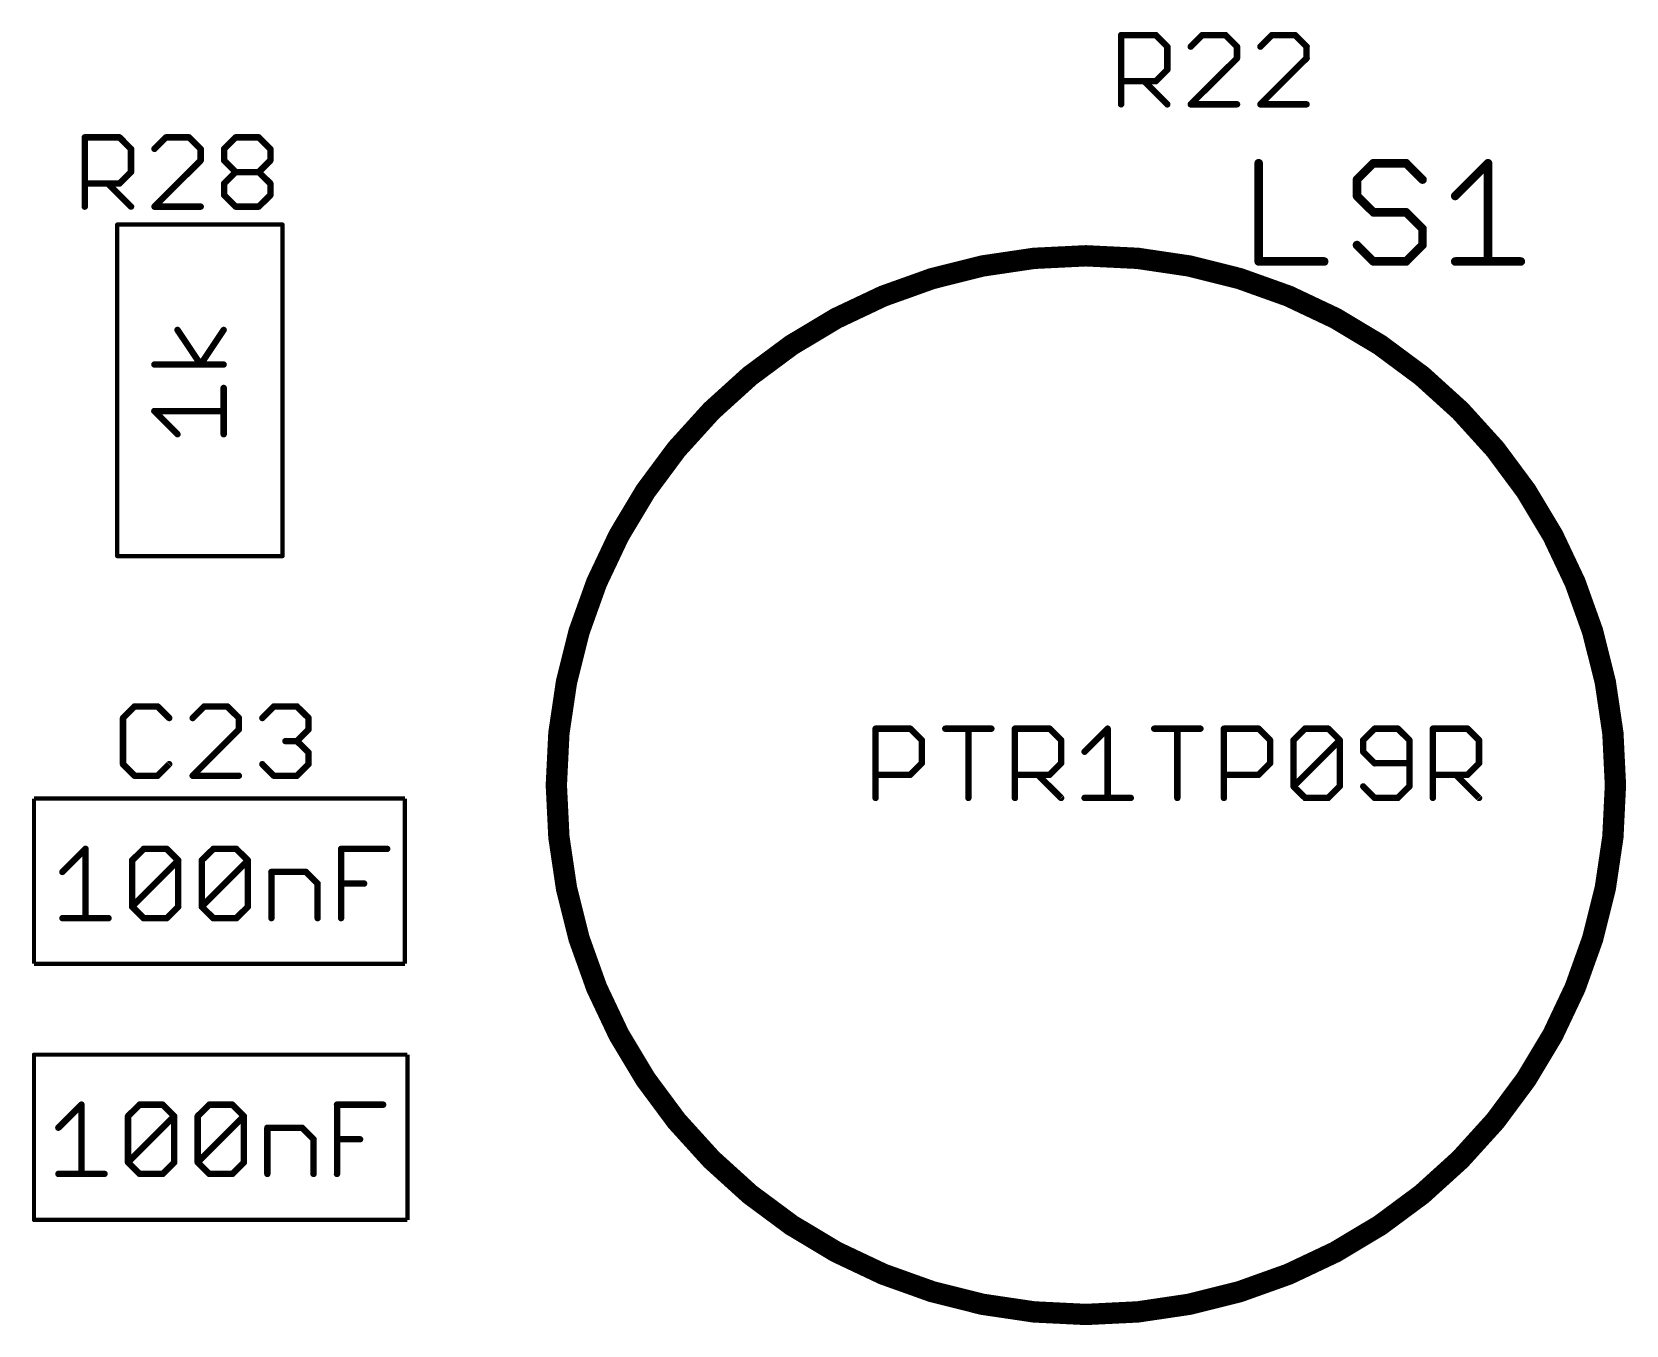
# Model space of a CAD drawing. Extents: x 2 to 123, y -4 to 52.
# Drawn here: x 67.98 to 86.94, y 10.84 to 26.24 of the extents above; entities that cross this region are included whole.
import ezdxf

# ---------------------------------------------------------------- set-up
doc = ezdxf.new("R2010")
doc.units = 0
doc.header["$MEASUREMENT"] = 0
for name, color, linetype in [('25', 253, 'CONTINUOUS'), ('27', 253, 'CONTINUOUS'), ('39', 12, 'CONTINUOUS'), ('51', 253, 'CONTINUOUS')]:
    doc.layers.add(name, color=color, linetype=linetype)

msp = doc.modelspace()

# ---------------------------------------------------------------- linework, layer by layer
at = {"layer": '25'}
for points, const_width in [([(80.937, 25.375), (80.937, 26.199)], 0.0762), ([(80.937, 26.199), (81.349, 26.199)], 0.0762), ([(81.349, 26.199), (81.487, 26.062)], 0.0762), ([(81.903, 26.199), (81.766, 26.062)], 0.0762), ([(82.178, 26.199), (81.903, 26.199)], 0.0762), ([(82.316, 26.062), (82.178, 26.199)], 0.0762), ([(82.732, 26.199), (82.594, 26.062)], 0.0762), ([(83.007, 26.199), (82.732, 26.199)], 0.0762), ([(83.144, 26.062), (83.007, 26.199)], 0.0762), ([(81.487, 26.062), (81.487, 25.787)], 0.0762), ([(82.316, 25.924), (82.316, 26.062)], 0.0762), ([(83.144, 25.924), (83.144, 26.062)], 0.0762), ([(81.487, 25.787), (81.349, 25.649)], 0.0762), ([(81.766, 25.375), (82.316, 25.924)], 0.0762), ([(82.594, 25.375), (83.144, 25.924)], 0.0762), ([(81.349, 25.649), (80.937, 25.649)], 0.0762), ([(81.212, 25.649), (81.487, 25.375)], 0.0762), ([(82.316, 25.375), (81.766, 25.375)], 0.0762), ([(83.144, 25.375), (82.594, 25.375)], 0.0762), ([(68.609, 24.157), (68.609, 24.982)], 0.0762), ([(68.609, 24.982), (69.021, 24.982)], 0.0762), ([(69.021, 24.982), (69.158, 24.844)], 0.0762), ([(69.158, 24.844), (69.158, 24.569)], 0.0762), ([(69.575, 24.982), (69.437, 24.844)], 0.0762), ([(69.849, 24.982), (69.575, 24.982)], 0.0762), ([(69.987, 24.844), (69.849, 24.982)], 0.0762), ([(69.987, 24.707), (69.987, 24.844)], 0.0762), ([(70.266, 24.844), (70.403, 24.982)], 0.0762), ([(70.266, 24.707), (70.266, 24.844)], 0.0762), ([(70.403, 24.982), (70.678, 24.982)], 0.0762), ([(70.678, 24.982), (70.816, 24.844)], 0.0762), ([(70.816, 24.844), (70.816, 24.707)], 0.0762), ([(69.437, 24.157), (69.987, 24.707)], 0.0762), ([(70.403, 24.569), (70.266, 24.707)], 0.0762), ([(70.816, 24.707), (70.678, 24.569)], 0.0762), ([(82.574, 24.674), (82.574, 23.505)], 0.102), ([(83.938, 24.674), (83.743, 24.479)], 0.102), ([(84.328, 24.674), (83.938, 24.674)], 0.102), ([(84.523, 24.479), (84.328, 24.674)], 0.102), ([(84.912, 24.284), (85.302, 24.674)], 0.102), ([(85.302, 24.674), (85.302, 23.505)], 0.102), ([(69.021, 24.432), (68.609, 24.432)], 0.0762), ([(68.883, 24.432), (69.158, 24.157)], 0.0762), ([(69.158, 24.569), (69.021, 24.432)], 0.0762), ([(70.266, 24.432), (70.403, 24.569)], 0.0762), ([(70.266, 24.294), (70.266, 24.432)], 0.0762), ([(70.403, 24.569), (70.678, 24.569)], 0.0762), ([(70.678, 24.569), (70.816, 24.432)], 0.0762), ([(70.816, 24.432), (70.816, 24.294)], 0.0762), ([(83.743, 24.479), (83.743, 24.284)], 0.102), ([(70.403, 24.157), (70.266, 24.294)], 0.0762), ([(70.816, 24.294), (70.678, 24.157)], 0.0762), ([(83.743, 24.284), (83.938, 24.09)], 0.102), ([(69.987, 24.157), (69.437, 24.157)], 0.0762), ([(70.678, 24.157), (70.403, 24.157)], 0.0762), ([(83.938, 24.09), (84.328, 24.09)], 0.102), ([(84.328, 24.09), (84.523, 23.895)], 0.102), ([(84.523, 23.895), (84.523, 23.7)], 0.102), ([(83.938, 23.505), (83.743, 23.7)], 0.102), ([(84.523, 23.7), (84.328, 23.505)], 0.102), ([(82.574, 23.505), (83.353, 23.505)], 0.102), ([(84.328, 23.505), (83.938, 23.505)], 0.102), ([(84.912, 23.505), (85.692, 23.505)], 0.102), ([(69.2, 18.208), (69.063, 18.071)], 0.0762), ([(69.475, 18.208), (69.2, 18.208)], 0.0762), ([(69.612, 18.071), (69.475, 18.208)], 0.0762), ([(70.029, 18.208), (69.891, 18.071)], 0.0762), ([(70.304, 18.208), (70.029, 18.208)], 0.0762), ([(70.441, 18.071), (70.304, 18.208)], 0.0762), ([(70.72, 18.071), (70.857, 18.208)], 0.0762), ([(70.857, 18.208), (71.132, 18.208)], 0.0762), ([(71.132, 18.208), (71.27, 18.071)], 0.0762), ([(69.063, 18.071), (69.063, 17.521)], 0.0762), ([(70.441, 17.934), (70.441, 18.071)], 0.0762), ([(71.27, 18.071), (71.27, 17.934)], 0.0762), ([(69.891, 17.384), (70.441, 17.934)], 0.0762), ([(71.132, 17.796), (70.995, 17.796)], 0.0762), ([(71.27, 17.934), (71.132, 17.796)], 0.0762), ([(71.132, 17.796), (71.27, 17.659)], 0.0762), ([(71.27, 17.659), (71.27, 17.521)], 0.0762), ([(69.063, 17.521), (69.2, 17.384)], 0.0762), ([(69.475, 17.384), (69.612, 17.521)], 0.0762), ([(70.857, 17.384), (70.72, 17.521)], 0.0762), ([(71.27, 17.521), (71.132, 17.384)], 0.0762), ([(69.2, 17.384), (69.475, 17.384)], 0.0762), ([(70.441, 17.384), (69.891, 17.384)], 0.0762), ([(71.132, 17.384), (70.857, 17.384)], 0.0762)]:
    msp.add_lwpolyline(points, dxfattribs=dict(at, const_width=const_width))
for points, const_width in [([(80.956, 26.199, 1), (80.918, 26.199)], 0.0381), ([(80.937, 26.218, 1), (80.937, 26.18)], 0.0381), ([(81.363, 26.213, 1), (81.336, 26.186)], 0.0381), ([(81.349, 26.18, 1), (81.349, 26.218)], 0.0381), ([(81.903, 26.218, 1), (81.903, 26.18)], 0.0381), ([(81.917, 26.186, 1), (81.89, 26.213)], 0.0381), ([(82.192, 26.213, 1), (82.165, 26.186)], 0.0381), ([(82.178, 26.18, 1), (82.178, 26.218)], 0.0381), ([(82.732, 26.218, 1), (82.732, 26.18)], 0.0381), ([(82.745, 26.186, 1), (82.719, 26.213)], 0.0381), ([(83.02, 26.213, 1), (82.993, 26.186)], 0.0381), ([(83.007, 26.18, 1), (83.007, 26.218)], 0.0381), ([(81.506, 26.062, 1), (81.468, 26.062)], 0.0381), ([(81.473, 26.048, 1), (81.5, 26.075)], 0.0381), ([(81.752, 26.075, 1), (81.779, 26.048)], 0.0381), ([(82.335, 26.062, 1), (82.296, 26.062)], 0.0381), ([(82.302, 26.048, 1), (82.329, 26.075)], 0.0381), ([(82.581, 26.075, 1), (82.608, 26.048)], 0.0381), ([(83.163, 26.062, 1), (83.125, 26.062)], 0.0381), ([(83.131, 26.048, 1), (83.158, 26.075)], 0.0381), ([(81.468, 25.787, 1), (81.506, 25.787)], 0.0381), ([(81.5, 25.773, 1), (81.473, 25.8)], 0.0381), ([(82.296, 25.924, 1), (82.335, 25.924)], 0.0381), ([(82.329, 25.911, 1), (82.302, 25.938)], 0.0381), ([(83.125, 25.924, 1), (83.163, 25.924)], 0.0381), ([(83.158, 25.911, 1), (83.131, 25.938)], 0.0381), ([(80.937, 25.669, 1), (80.937, 25.63)], 0.0381), ([(81.225, 25.663, 1), (81.198, 25.636)], 0.0381), ([(81.336, 25.663, 1), (81.363, 25.636)], 0.0381), ([(81.349, 25.63, 1), (81.349, 25.669)], 0.0381), ([(80.918, 25.375, 1), (80.956, 25.375)], 0.0381), ([(81.473, 25.361, 1), (81.5, 25.388)], 0.0381), ([(81.766, 25.394, 1), (81.766, 25.356)], 0.0381), ([(81.752, 25.388, 1), (81.779, 25.361)], 0.0381), ([(82.316, 25.356, 1), (82.316, 25.394)], 0.0381), ([(82.594, 25.394, 1), (82.594, 25.356)], 0.0381), ([(82.581, 25.388, 1), (82.608, 25.361)], 0.0381), ([(83.144, 25.356, 1), (83.144, 25.394)], 0.0381), ([(68.627, 24.982, 1), (68.589, 24.982)], 0.0381), ([(68.609, 25.001, 1), (68.609, 24.963)], 0.0381), ([(69.034, 24.995, 1), (69.007, 24.968)], 0.0381), ([(69.021, 24.963, 1), (69.021, 25.001)], 0.0381), ([(69.177, 24.844, 1), (69.139, 24.844)], 0.0381), ([(69.145, 24.831, 1), (69.172, 24.858)], 0.0381), ([(69.424, 24.858, 1), (69.451, 24.831)], 0.0381), ([(69.575, 25.001, 1), (69.575, 24.963)], 0.0381), ([(69.588, 24.968, 1), (69.561, 24.995)], 0.0381), ([(69.863, 24.995, 1), (69.836, 24.968)], 0.0381), ([(69.849, 24.963, 1), (69.849, 25.001)], 0.0381), ([(70.006, 24.844, 1), (69.968, 24.844)], 0.0381), ([(69.973, 24.831, 1), (70, 24.858)], 0.0381), ([(70.285, 24.844, 1), (70.247, 24.844)], 0.0381), ([(70.252, 24.858, 1), (70.279, 24.831)], 0.0381), ([(70.403, 25.001, 1), (70.403, 24.963)], 0.0381), ([(70.417, 24.968, 1), (70.39, 24.995)], 0.0381), ([(70.692, 24.995, 1), (70.665, 24.968)], 0.0381), ([(70.678, 24.963, 1), (70.678, 25.001)], 0.0381), ([(70.835, 24.844, 1), (70.796, 24.844)], 0.0381), ([(70.802, 24.831, 1), (70.829, 24.858)], 0.0381), ([(69.968, 24.707, 1), (70.006, 24.707)], 0.0381), ([(70, 24.693, 1), (69.973, 24.72)], 0.0381), ([(70.279, 24.72, 1), (70.252, 24.693)], 0.0381), ([(70.247, 24.707, 1), (70.285, 24.707)], 0.0381), ([(70.796, 24.707, 1), (70.835, 24.707)], 0.0381), ([(70.829, 24.693, 1), (70.802, 24.72)], 0.0381), ([(82.599, 24.674, 1), (82.548, 24.674)], 0.0508), ([(83.938, 24.7, 1), (83.938, 24.649)], 0.0508), ([(83.956, 24.656, 1), (83.92, 24.692)], 0.0508), ([(84.346, 24.692, 1), (84.31, 24.656)], 0.0508), ([(84.328, 24.649, 1), (84.328, 24.7)], 0.0508), ([(85.328, 24.674, 1), (85.277, 24.674)], 0.0508), ([(85.32, 24.656, 1), (85.284, 24.692)], 0.0508), ([(68.609, 24.451, 1), (68.609, 24.413)], 0.0381), ([(68.897, 24.445, 1), (68.87, 24.419)], 0.0381), ([(69.021, 24.413, 1), (69.021, 24.451)], 0.0381), ([(69.139, 24.569, 1), (69.177, 24.569)], 0.0381), ([(69.172, 24.556, 1), (69.145, 24.583)], 0.0381), ([(70.285, 24.432, 1), (70.247, 24.432)], 0.0381), ([(70.403, 24.588, 1), (70.403, 24.55)], 0.0381), ([(70.417, 24.556, 1), (70.39, 24.583)], 0.0381), ([(70.39, 24.556, 1), (70.417, 24.583)], 0.0381), ([(70.692, 24.583, 1), (70.665, 24.556)], 0.0381), ([(70.665, 24.583, 1), (70.692, 24.556)], 0.0381), ([(70.678, 24.55, 1), (70.678, 24.588)], 0.0381), ([(70.835, 24.432, 1), (70.796, 24.432)], 0.0381), ([(83.769, 24.479, 1), (83.718, 24.479)], 0.0508), ([(83.725, 24.497, 1), (83.761, 24.461)], 0.0508), ([(84.505, 24.461, 1), (84.541, 24.497)], 0.0508), ([(69.007, 24.445, 1), (69.034, 24.419)], 0.0381), ([(70.252, 24.445, 1), (70.279, 24.419)], 0.0381), ([(70.279, 24.308, 1), (70.252, 24.281)], 0.0381), ([(70.247, 24.294, 1), (70.285, 24.294)], 0.0381), ([(70.796, 24.294, 1), (70.835, 24.294)], 0.0381), ([(70.802, 24.419, 1), (70.829, 24.445)], 0.0381), ([(70.829, 24.281, 1), (70.802, 24.308)], 0.0381), ([(83.761, 24.302, 1), (83.725, 24.266)], 0.0508), ([(83.718, 24.284, 1), (83.769, 24.284)], 0.0508), ([(84.894, 24.302, 1), (84.93, 24.266)], 0.0508), ([(68.589, 24.157, 1), (68.627, 24.157)], 0.0381), ([(69.145, 24.144, 1), (69.172, 24.171)], 0.0381), ([(69.437, 24.176, 1), (69.437, 24.138)], 0.0381), ([(69.424, 24.171, 1), (69.451, 24.144)], 0.0381), ([(69.987, 24.138, 1), (69.987, 24.176)], 0.0381), ([(70.403, 24.176, 1), (70.403, 24.138)], 0.0381), ([(70.39, 24.144, 1), (70.417, 24.171)], 0.0381), ([(70.665, 24.171, 1), (70.692, 24.144)], 0.0381), ([(70.678, 24.138, 1), (70.678, 24.176)], 0.0381), ([(83.938, 24.115, 1), (83.938, 24.064)], 0.0508), ([(83.92, 24.072, 1), (83.956, 24.108)], 0.0508), ([(84.346, 24.108, 1), (84.31, 24.072)], 0.0508), ([(84.328, 24.064, 1), (84.328, 24.115)], 0.0508), ([(84.548, 23.895, 1), (84.497, 23.895)], 0.0508), ([(84.505, 23.877, 1), (84.541, 23.913)], 0.0508), ([(83.761, 23.718, 1), (83.725, 23.682)], 0.0508), ([(84.497, 23.7, 1), (84.548, 23.7)], 0.0508), ([(84.541, 23.682, 1), (84.505, 23.718)], 0.0508), ([(80.518, 10.972, 1), (80.518, 23.572, 1), (80.518, 10.972)], 0.254), ([(82.574, 23.53, 1), (82.574, 23.479)], 0.0508), ([(82.548, 23.505, 1), (82.599, 23.505)], 0.0508), ([(83.353, 23.479, 1), (83.353, 23.53)], 0.0508), ([(83.938, 23.53, 1), (83.938, 23.479)], 0.0508), ([(83.92, 23.487, 1), (83.956, 23.523)], 0.0508), ([(84.31, 23.523, 1), (84.346, 23.487)], 0.0508), ([(84.328, 23.479, 1), (84.328, 23.53)], 0.0508), ([(84.912, 23.53, 1), (84.912, 23.479)], 0.0508), ([(85.277, 23.505, 1), (85.328, 23.505)], 0.0508), ([(85.692, 23.479, 1), (85.692, 23.53)], 0.0508), ([(69.2, 18.227, 1), (69.2, 18.189)], 0.0381), ([(69.213, 18.195, 1), (69.186, 18.222)], 0.0381), ([(69.488, 18.222, 1), (69.461, 18.195)], 0.0381), ([(69.475, 18.189, 1), (69.475, 18.227)], 0.0381), ([(70.029, 18.227, 1), (70.029, 18.189)], 0.0381), ([(70.042, 18.195, 1), (70.015, 18.222)], 0.0381), ([(70.317, 18.222, 1), (70.29, 18.195)], 0.0381), ([(70.304, 18.189, 1), (70.304, 18.227)], 0.0381), ([(70.857, 18.227, 1), (70.857, 18.189)], 0.0381), ([(70.871, 18.195, 1), (70.844, 18.222)], 0.0381), ([(71.146, 18.222, 1), (71.119, 18.195)], 0.0381), ([(71.132, 18.189, 1), (71.132, 18.227)], 0.0381), ([(69.049, 18.084, 1), (69.076, 18.057)], 0.0381), ([(69.082, 18.071, 1), (69.044, 18.071)], 0.0381), ([(69.599, 18.057, 1), (69.626, 18.084)], 0.0381), ([(69.878, 18.084, 1), (69.905, 18.057)], 0.0381), ([(70.46, 18.071, 1), (70.422, 18.071)], 0.0381), ([(70.427, 18.057, 1), (70.454, 18.084)], 0.0381), ([(70.707, 18.084, 1), (70.734, 18.057)], 0.0381), ([(71.289, 18.071, 1), (71.251, 18.071)], 0.0381), ([(71.256, 18.057, 1), (71.283, 18.084)], 0.0381), ([(70.422, 17.934, 1), (70.46, 17.934)], 0.0381), ([(70.454, 17.92, 1), (70.427, 17.947)], 0.0381), ([(70.995, 17.815, 1), (70.995, 17.777)], 0.0381), ([(71.146, 17.81, 1), (71.119, 17.783)], 0.0381), ([(71.119, 17.81, 1), (71.146, 17.783)], 0.0381), ([(71.132, 17.777, 1), (71.132, 17.815)], 0.0381), ([(71.251, 17.934, 1), (71.289, 17.934)], 0.0381), ([(71.283, 17.92, 1), (71.256, 17.947)], 0.0381), ([(71.289, 17.659, 1), (71.251, 17.659)], 0.0381), ([(71.256, 17.645, 1), (71.283, 17.672)], 0.0381), ([(69.076, 17.535, 1), (69.049, 17.508)], 0.0381), ([(69.044, 17.521, 1), (69.082, 17.521)], 0.0381), ([(69.626, 17.508, 1), (69.599, 17.535)], 0.0381), ([(70.734, 17.535, 1), (70.707, 17.508)], 0.0381), ([(71.251, 17.521, 1), (71.289, 17.521)], 0.0381), ([(71.283, 17.508, 1), (71.256, 17.535)], 0.0381), ([(69.2, 17.403, 1), (69.2, 17.365)], 0.0381), ([(69.186, 17.37, 1), (69.213, 17.397)], 0.0381), ([(69.461, 17.397, 1), (69.488, 17.37)], 0.0381), ([(69.475, 17.365, 1), (69.475, 17.403)], 0.0381), ([(69.891, 17.403, 1), (69.891, 17.365)], 0.0381), ([(69.878, 17.397, 1), (69.905, 17.37)], 0.0381), ([(70.441, 17.365, 1), (70.441, 17.403)], 0.0381), ([(70.857, 17.403, 1), (70.857, 17.365)], 0.0381), ([(70.844, 17.37, 1), (70.871, 17.397)], 0.0381), ([(71.119, 17.397, 1), (71.146, 17.37)], 0.0381), ([(71.132, 17.365, 1), (71.132, 17.403)], 0.0381)]:
    msp.add_lwpolyline(points, format="xyb", dxfattribs=dict(at, const_width=const_width))
at = {"layer": '27', "const_width": 0.0762}
for points in [[(69.986, 22.278), (69.711, 22.69)], [(70.26, 22.69), (69.986, 22.278)], [(70.26, 22.278), (69.436, 22.278)], [(70.26, 21.449), (70.26, 21.999)], [(69.711, 21.449), (69.436, 21.724)], [(69.436, 21.724), (70.26, 21.724)], [(78.016, 17.12), (78.016, 17.944)], [(78.016, 17.944), (78.428, 17.944)], [(78.428, 17.944), (78.566, 17.807)], [(78.566, 17.807), (78.566, 17.532)], [(78.845, 17.944), (79.394, 17.944)], [(79.12, 17.12), (79.12, 17.944)], [(79.674, 17.12), (79.674, 17.944)], [(79.674, 17.944), (80.086, 17.944)], [(80.086, 17.944), (80.223, 17.807)], [(80.223, 17.807), (80.223, 17.532)], [(80.502, 17.669), (80.777, 17.944)], [(80.777, 17.944), (80.777, 17.12)], [(81.331, 17.944), (81.881, 17.944)], [(81.606, 17.12), (81.606, 17.944)], [(82.16, 17.12), (82.16, 17.944)], [(82.16, 17.944), (82.572, 17.944)], [(82.572, 17.944), (82.709, 17.807)], [(82.709, 17.807), (82.709, 17.532)], [(82.988, 17.807), (83.126, 17.944)], [(82.988, 17.257), (82.988, 17.807)], [(82.988, 17.257), (83.538, 17.807)], [(83.126, 17.944), (83.401, 17.944)], [(83.401, 17.944), (83.538, 17.807)], [(83.538, 17.807), (83.538, 17.257)], [(83.954, 17.944), (83.817, 17.807)], [(83.817, 17.807), (83.817, 17.669)], [(84.229, 17.944), (83.954, 17.944)], [(84.367, 17.807), (84.229, 17.944)], [(84.367, 17.257), (84.367, 17.807)], [(84.646, 17.12), (84.646, 17.944)], [(84.646, 17.944), (85.058, 17.944)], [(85.058, 17.944), (85.195, 17.807)], [(85.195, 17.807), (85.195, 17.532)], [(83.817, 17.669), (83.954, 17.532)], [(78.566, 17.532), (78.428, 17.394)], [(80.223, 17.532), (80.086, 17.394)], [(82.709, 17.532), (82.572, 17.394)], [(83.954, 17.532), (84.367, 17.532)], [(85.195, 17.532), (85.058, 17.394)], [(78.428, 17.394), (78.016, 17.394)], [(80.086, 17.394), (79.674, 17.394)], [(79.948, 17.394), (80.223, 17.12)], [(82.572, 17.394), (82.16, 17.394)], [(83.126, 17.12), (82.988, 17.257)], [(83.538, 17.257), (83.401, 17.12)], [(83.817, 17.257), (83.954, 17.12)], [(84.229, 17.12), (84.367, 17.257)], [(85.058, 17.394), (84.646, 17.394)], [(84.921, 17.394), (85.195, 17.12)], [(80.502, 17.12), (81.052, 17.12)], [(83.401, 17.12), (83.126, 17.12)], [(83.954, 17.12), (84.229, 17.12)], [(68.342, 16.239), (68.617, 16.513)], [(68.617, 16.513), (68.617, 15.689)], [(69.171, 16.376), (69.308, 16.513)], [(69.308, 16.513), (69.583, 16.513)], [(69.583, 16.513), (69.72, 16.376)], [(69.999, 16.376), (70.137, 16.513)], [(70.137, 16.513), (70.411, 16.513)], [(70.411, 16.513), (70.549, 16.376)], [(71.657, 15.689), (71.657, 16.513)], [(71.657, 16.513), (72.206, 16.513)], [(69.171, 15.826), (69.171, 16.376)], [(69.171, 15.826), (69.72, 16.376)], [(69.72, 16.376), (69.72, 15.826)], [(69.999, 15.826), (69.999, 16.376)], [(69.999, 15.826), (70.549, 16.376)], [(70.549, 16.376), (70.549, 15.826)], [(70.828, 15.689), (70.828, 16.239)], [(70.828, 16.239), (71.24, 16.239)], [(71.24, 16.239), (71.378, 16.101)], [(71.378, 16.101), (71.378, 15.689)], [(71.657, 16.101), (71.931, 16.101)], [(69.308, 15.689), (69.171, 15.826)], [(69.72, 15.826), (69.583, 15.689)], [(70.137, 15.689), (69.999, 15.826)], [(70.549, 15.826), (70.411, 15.689)], [(68.342, 15.689), (68.891, 15.689)], [(69.583, 15.689), (69.308, 15.689)], [(70.411, 15.689), (70.137, 15.689)], [(68.294, 13.194), (68.569, 13.469)], [(68.569, 13.469), (68.569, 12.645)], [(69.122, 13.332), (69.26, 13.469)], [(69.26, 13.469), (69.535, 13.469)], [(69.535, 13.469), (69.672, 13.332)], [(69.951, 13.332), (70.089, 13.469)], [(70.089, 13.469), (70.363, 13.469)], [(70.363, 13.469), (70.501, 13.332)], [(71.609, 12.645), (71.609, 13.469)], [(71.609, 13.469), (72.158, 13.469)], [(69.122, 12.782), (69.122, 13.332)], [(69.122, 12.782), (69.672, 13.332)], [(69.672, 13.332), (69.672, 12.782)], [(69.951, 12.782), (69.951, 13.332)], [(69.951, 12.782), (70.501, 13.332)], [(70.501, 13.332), (70.501, 12.782)], [(70.78, 12.645), (70.78, 13.194)], [(70.78, 13.194), (71.192, 13.194)], [(71.192, 13.194), (71.329, 13.057)], [(71.329, 13.057), (71.329, 12.645)], [(71.609, 13.057), (71.883, 13.057)], [(69.26, 12.645), (69.122, 12.782)], [(69.672, 12.782), (69.535, 12.645)], [(70.089, 12.645), (69.951, 12.782)], [(70.501, 12.782), (70.363, 12.645)], [(68.294, 12.645), (68.843, 12.645)], [(69.535, 12.645), (69.26, 12.645)], [(70.363, 12.645), (70.089, 12.645)]]:
    msp.add_lwpolyline(points, dxfattribs=at)
at = {"layer": '27', "const_width": 0.0381}
for points in [[(69.727, 22.7, 1), (69.695, 22.679)], [(70.276, 22.679, 1), (70.245, 22.7)], [(69.436, 22.297, 1), (69.436, 22.259)], [(69.97, 22.288, 1), (70.001, 22.267)], [(69.97, 22.267, 1), (70.001, 22.288)], [(70.26, 22.259, 1), (70.26, 22.297)], [(70.28, 21.999, 1), (70.241, 21.999)], [(69.449, 21.737, 1), (69.422, 21.71)], [(69.436, 21.743, 1), (69.436, 21.705)], [(70.26, 21.705, 1), (70.26, 21.743)], [(69.697, 21.435, 1), (69.724, 21.462)], [(70.241, 21.449, 1), (70.28, 21.449)], [(78.035, 17.944, 1), (77.997, 17.944)], [(78.016, 17.963, 1), (78.016, 17.925)], [(78.442, 17.958, 1), (78.415, 17.931)], [(78.428, 17.925, 1), (78.428, 17.963)], [(78.585, 17.807, 1), (78.547, 17.807)], [(78.552, 17.793, 1), (78.579, 17.82)], [(78.845, 17.963, 1), (78.845, 17.925)], [(79.139, 17.944, 1), (79.101, 17.944)], [(79.394, 17.925, 1), (79.394, 17.963)], [(79.693, 17.944, 1), (79.654, 17.944)], [(79.674, 17.963, 1), (79.674, 17.925)], [(80.099, 17.958, 1), (80.072, 17.931)], [(80.086, 17.925, 1), (80.086, 17.963)], [(80.242, 17.807, 1), (80.204, 17.807)], [(80.21, 17.793, 1), (80.237, 17.82)], [(80.796, 17.944, 1), (80.758, 17.944)], [(80.79, 17.931, 1), (80.764, 17.958)], [(81.331, 17.963, 1), (81.331, 17.925)], [(81.625, 17.944, 1), (81.587, 17.944)], [(81.881, 17.925, 1), (81.881, 17.963)], [(82.179, 17.944, 1), (82.141, 17.944)], [(82.16, 17.963, 1), (82.16, 17.925)], [(82.585, 17.958, 1), (82.558, 17.931)], [(82.572, 17.925, 1), (82.572, 17.963)], [(82.728, 17.807, 1), (82.69, 17.807)], [(82.696, 17.793, 1), (82.723, 17.82)], [(83.007, 17.807, 1), (82.969, 17.807)], [(82.975, 17.82, 1), (83.002, 17.793)], [(83.126, 17.963, 1), (83.126, 17.925)], [(83.139, 17.931, 1), (83.112, 17.958)], [(83.414, 17.958, 1), (83.387, 17.931)], [(83.401, 17.925, 1), (83.401, 17.963)], [(83.557, 17.807, 1), (83.519, 17.807)], [(83.552, 17.793, 1), (83.525, 17.82)], [(83.525, 17.793, 1), (83.552, 17.82)], [(83.836, 17.807, 1), (83.798, 17.807)], [(83.804, 17.82, 1), (83.831, 17.793)], [(83.954, 17.963, 1), (83.954, 17.925)], [(83.968, 17.931, 1), (83.941, 17.958)], [(84.243, 17.958, 1), (84.216, 17.931)], [(84.229, 17.925, 1), (84.229, 17.963)], [(84.386, 17.807, 1), (84.348, 17.807)], [(84.353, 17.793, 1), (84.38, 17.82)], [(84.665, 17.944, 1), (84.627, 17.944)], [(84.646, 17.963, 1), (84.646, 17.925)], [(85.072, 17.958, 1), (85.044, 17.931)], [(85.058, 17.925, 1), (85.058, 17.963)], [(85.215, 17.807, 1), (85.176, 17.807)], [(85.182, 17.793, 1), (85.209, 17.82)], [(80.489, 17.683, 1), (80.516, 17.656)], [(83.831, 17.683, 1), (83.804, 17.656)], [(83.798, 17.669, 1), (83.836, 17.669)], [(78.547, 17.532, 1), (78.585, 17.532)], [(78.579, 17.518, 1), (78.552, 17.545)], [(80.204, 17.532, 1), (80.242, 17.532)], [(80.237, 17.518, 1), (80.21, 17.545)], [(82.69, 17.532, 1), (82.728, 17.532)], [(82.723, 17.518, 1), (82.696, 17.545)], [(83.954, 17.551, 1), (83.954, 17.513)], [(83.941, 17.518, 1), (83.968, 17.545)], [(84.367, 17.513, 1), (84.367, 17.551)], [(85.176, 17.532, 1), (85.215, 17.532)], [(85.209, 17.518, 1), (85.182, 17.545)], [(78.016, 17.413, 1), (78.016, 17.375)], [(78.415, 17.408, 1), (78.442, 17.381)], [(78.428, 17.375, 1), (78.428, 17.413)], [(79.674, 17.413, 1), (79.674, 17.375)], [(79.962, 17.408, 1), (79.935, 17.381)], [(80.072, 17.408, 1), (80.099, 17.381)], [(80.086, 17.375, 1), (80.086, 17.413)], [(82.16, 17.413, 1), (82.16, 17.375)], [(82.558, 17.408, 1), (82.585, 17.381)], [(82.572, 17.375, 1), (82.572, 17.413)], [(83.002, 17.27, 1), (82.975, 17.244)], [(82.975, 17.27, 1), (83.002, 17.244)], [(82.969, 17.257, 1), (83.007, 17.257)], [(83.519, 17.257, 1), (83.557, 17.257)], [(83.552, 17.244, 1), (83.525, 17.27)], [(83.831, 17.27, 1), (83.804, 17.244)], [(84.348, 17.257, 1), (84.386, 17.257)], [(84.38, 17.244, 1), (84.353, 17.27)], [(84.646, 17.413, 1), (84.646, 17.375)], [(84.934, 17.408, 1), (84.907, 17.381)], [(85.044, 17.408, 1), (85.072, 17.381)], [(85.058, 17.375, 1), (85.058, 17.413)], [(77.997, 17.12, 1), (78.035, 17.12)], [(79.101, 17.12, 1), (79.139, 17.12)], [(79.654, 17.12, 1), (79.693, 17.12)], [(80.21, 17.106, 1), (80.237, 17.133)], [(80.502, 17.139, 1), (80.502, 17.101)], [(80.758, 17.12, 1), (80.796, 17.12)], [(81.052, 17.101, 1), (81.052, 17.139)], [(81.587, 17.12, 1), (81.625, 17.12)], [(82.141, 17.12, 1), (82.179, 17.12)], [(83.126, 17.139, 1), (83.126, 17.101)], [(83.112, 17.106, 1), (83.139, 17.133)], [(83.387, 17.133, 1), (83.414, 17.106)], [(83.401, 17.101, 1), (83.401, 17.139)], [(83.954, 17.139, 1), (83.954, 17.101)], [(83.941, 17.106, 1), (83.968, 17.133)], [(84.216, 17.133, 1), (84.243, 17.106)], [(84.229, 17.101, 1), (84.229, 17.139)], [(84.627, 17.12, 1), (84.665, 17.12)], [(85.182, 17.106, 1), (85.209, 17.133)], [(68.636, 16.513, 1), (68.598, 16.513)], [(68.63, 16.5, 1), (68.603, 16.527)], [(69.308, 16.532, 1), (69.308, 16.494)], [(69.321, 16.5, 1), (69.294, 16.527)], [(69.596, 16.527, 1), (69.569, 16.5)], [(69.583, 16.494, 1), (69.583, 16.532)], [(70.137, 16.532, 1), (70.137, 16.494)], [(70.15, 16.5, 1), (70.123, 16.527)], [(70.425, 16.527, 1), (70.398, 16.5)], [(70.411, 16.494, 1), (70.411, 16.532)], [(71.676, 16.513, 1), (71.638, 16.513)], [(71.657, 16.532, 1), (71.657, 16.494)], [(72.206, 16.494, 1), (72.206, 16.532)], [(69.19, 16.376, 1), (69.151, 16.376)], [(69.157, 16.389, 1), (69.184, 16.362)], [(69.739, 16.376, 1), (69.701, 16.376)], [(69.734, 16.362, 1), (69.707, 16.389)], [(69.707, 16.362, 1), (69.734, 16.389)], [(70.018, 16.376, 1), (69.98, 16.376)], [(69.986, 16.389, 1), (70.013, 16.362)], [(70.568, 16.376, 1), (70.53, 16.376)], [(70.562, 16.362, 1), (70.535, 16.389)], [(70.535, 16.362, 1), (70.562, 16.389)], [(68.328, 16.252, 1), (68.355, 16.225)], [(70.847, 16.239, 1), (70.809, 16.239)], [(70.828, 16.258, 1), (70.828, 16.219)], [(71.254, 16.252, 1), (71.227, 16.225)], [(71.24, 16.219, 1), (71.24, 16.258)], [(71.397, 16.101, 1), (71.359, 16.101)], [(71.364, 16.088, 1), (71.391, 16.115)], [(71.657, 16.12, 1), (71.657, 16.082)], [(71.931, 16.082, 1), (71.931, 16.12)], [(69.184, 15.84, 1), (69.157, 15.813)], [(69.157, 15.84, 1), (69.184, 15.813)], [(69.151, 15.826, 1), (69.19, 15.826)], [(69.701, 15.826, 1), (69.739, 15.826)], [(69.734, 15.813, 1), (69.707, 15.84)], [(70.013, 15.84, 1), (69.986, 15.813)], [(69.986, 15.84, 1), (70.013, 15.813)], [(69.98, 15.826, 1), (70.018, 15.826)], [(70.53, 15.826, 1), (70.568, 15.826)], [(70.562, 15.813, 1), (70.535, 15.84)], [(68.342, 15.708, 1), (68.342, 15.67)], [(68.598, 15.689, 1), (68.636, 15.689)], [(68.891, 15.67, 1), (68.891, 15.708)], [(69.308, 15.708, 1), (69.308, 15.67)], [(69.294, 15.675, 1), (69.321, 15.702)], [(69.569, 15.702, 1), (69.596, 15.675)], [(69.583, 15.67, 1), (69.583, 15.708)], [(70.137, 15.708, 1), (70.137, 15.67)], [(70.123, 15.675, 1), (70.15, 15.702)], [(70.398, 15.702, 1), (70.425, 15.675)], [(70.411, 15.67, 1), (70.411, 15.708)], [(70.809, 15.689, 1), (70.847, 15.689)], [(71.359, 15.689, 1), (71.397, 15.689)], [(71.638, 15.689, 1), (71.676, 15.689)], [(68.588, 13.469, 1), (68.549, 13.469)], [(68.582, 13.456, 1), (68.555, 13.483)], [(69.26, 13.488, 1), (69.26, 13.45)], [(69.273, 13.456, 1), (69.246, 13.483)], [(69.548, 13.483, 1), (69.521, 13.456)], [(69.535, 13.45, 1), (69.535, 13.488)], [(70.089, 13.488, 1), (70.089, 13.45)], [(70.102, 13.456, 1), (70.075, 13.483)], [(70.377, 13.483, 1), (70.35, 13.456)], [(70.363, 13.45, 1), (70.363, 13.488)], [(71.628, 13.469, 1), (71.589, 13.469)], [(71.609, 13.488, 1), (71.609, 13.45)], [(72.158, 13.45, 1), (72.158, 13.488)], [(69.141, 13.332, 1), (69.103, 13.332)], [(69.109, 13.345, 1), (69.136, 13.318)], [(69.691, 13.332, 1), (69.653, 13.332)], [(69.686, 13.318, 1), (69.659, 13.345)], [(69.659, 13.318, 1), (69.686, 13.345)], [(69.97, 13.332, 1), (69.932, 13.332)], [(69.938, 13.345, 1), (69.965, 13.318)], [(70.52, 13.332, 1), (70.482, 13.332)], [(70.514, 13.318, 1), (70.487, 13.345)], [(70.487, 13.318, 1), (70.514, 13.345)], [(68.28, 13.208, 1), (68.307, 13.181)], [(70.799, 13.194, 1), (70.761, 13.194)], [(70.78, 13.213, 1), (70.78, 13.175)], [(71.206, 13.208, 1), (71.179, 13.181)], [(71.192, 13.175, 1), (71.192, 13.213)], [(71.349, 13.057, 1), (71.31, 13.057)], [(71.316, 13.043, 1), (71.343, 13.07)], [(71.609, 13.076, 1), (71.609, 13.038)], [(71.883, 13.038, 1), (71.883, 13.076)], [(69.136, 12.796, 1), (69.109, 12.769)], [(69.109, 12.796, 1), (69.136, 12.769)], [(69.103, 12.782, 1), (69.141, 12.782)], [(69.653, 12.782, 1), (69.691, 12.782)], [(69.686, 12.769, 1), (69.659, 12.796)], [(69.965, 12.796, 1), (69.938, 12.769)], [(69.938, 12.796, 1), (69.965, 12.769)], [(69.932, 12.782, 1), (69.97, 12.782)], [(70.482, 12.782, 1), (70.52, 12.782)], [(70.514, 12.769, 1), (70.487, 12.796)], [(68.294, 12.664, 1), (68.294, 12.626)], [(68.549, 12.645, 1), (68.588, 12.645)], [(68.843, 12.626, 1), (68.843, 12.664)], [(69.26, 12.664, 1), (69.26, 12.626)], [(69.246, 12.631, 1), (69.273, 12.658)], [(69.521, 12.658, 1), (69.548, 12.631)], [(69.535, 12.626, 1), (69.535, 12.664)], [(70.089, 12.664, 1), (70.089, 12.626)], [(70.075, 12.631, 1), (70.102, 12.658)], [(70.35, 12.658, 1), (70.377, 12.631)], [(70.363, 12.626, 1), (70.363, 12.664)], [(70.761, 12.645, 1), (70.799, 12.645)], [(71.31, 12.645, 1), (71.349, 12.645)], [(71.589, 12.645, 1), (71.628, 12.645)]]:
    msp.add_lwpolyline(points, format="xyb", dxfattribs=at)
at = {"layer": '39', "const_width": 0.0508}
for points in [[(68.994, 19.998), (68.994, 23.944)], [(68.994, 23.944), (70.96, 23.944)], [(70.96, 23.944), (70.96, 19.998)], [(70.96, 19.998), (68.994, 19.998)], [(68.004, 17.112), (72.416, 17.112)], [(68.004, 15.146), (68.004, 17.112)], [(72.416, 17.112), (72.416, 15.146)], [(72.416, 15.146), (68.004, 15.146)], [(68.004, 14.064), (72.446, 14.064)], [(68.004, 12.098), (68.004, 14.064)], [(72.446, 14.064), (72.446, 12.098)], [(72.446, 12.098), (68.004, 12.098)]]:
    msp.add_lwpolyline(points, dxfattribs=at)
at = {"layer": '39', "const_width": 0.0254}
for points in [[(69.007, 23.944, 1), (68.981, 23.944)], [(68.994, 23.957, 1), (68.994, 23.931)], [(70.973, 23.944, 1), (70.947, 23.944)], [(70.96, 23.931, 1), (70.96, 23.957)], [(68.994, 20.011, 1), (68.994, 19.985)], [(68.981, 19.998, 1), (69.007, 19.998)], [(70.947, 19.998, 1), (70.973, 19.998)], [(70.96, 19.985, 1), (70.96, 20.011)], [(71.963, 17.112, 1), (71.937, 17.112)], [(71.95, 17.099, 1), (71.95, 17.125)], [(71.937, 15.146, 1), (71.963, 15.146)], [(71.95, 15.133, 1), (71.95, 15.159)], [(68.004, 14.077, 1), (68.004, 14.051)], [(68.017, 14.064, 1), (67.991, 14.064)], [(71.963, 14.064, 1), (71.937, 14.064)], [(71.95, 14.051, 1), (71.95, 14.077)], [(68.004, 12.111, 1), (68.004, 12.085)], [(67.991, 12.098, 1), (68.017, 12.098)]]:
    msp.add_lwpolyline(points, format="xyb", dxfattribs=at)
at = {"layer": '51', "const_width": 0.254}
msp.add_lwpolyline([(80.518, 10.972, 1), (80.518, 23.572, 1), (80.518, 10.972)], format="xyb", dxfattribs=at)

doc.saveas('drawing.dxf')
